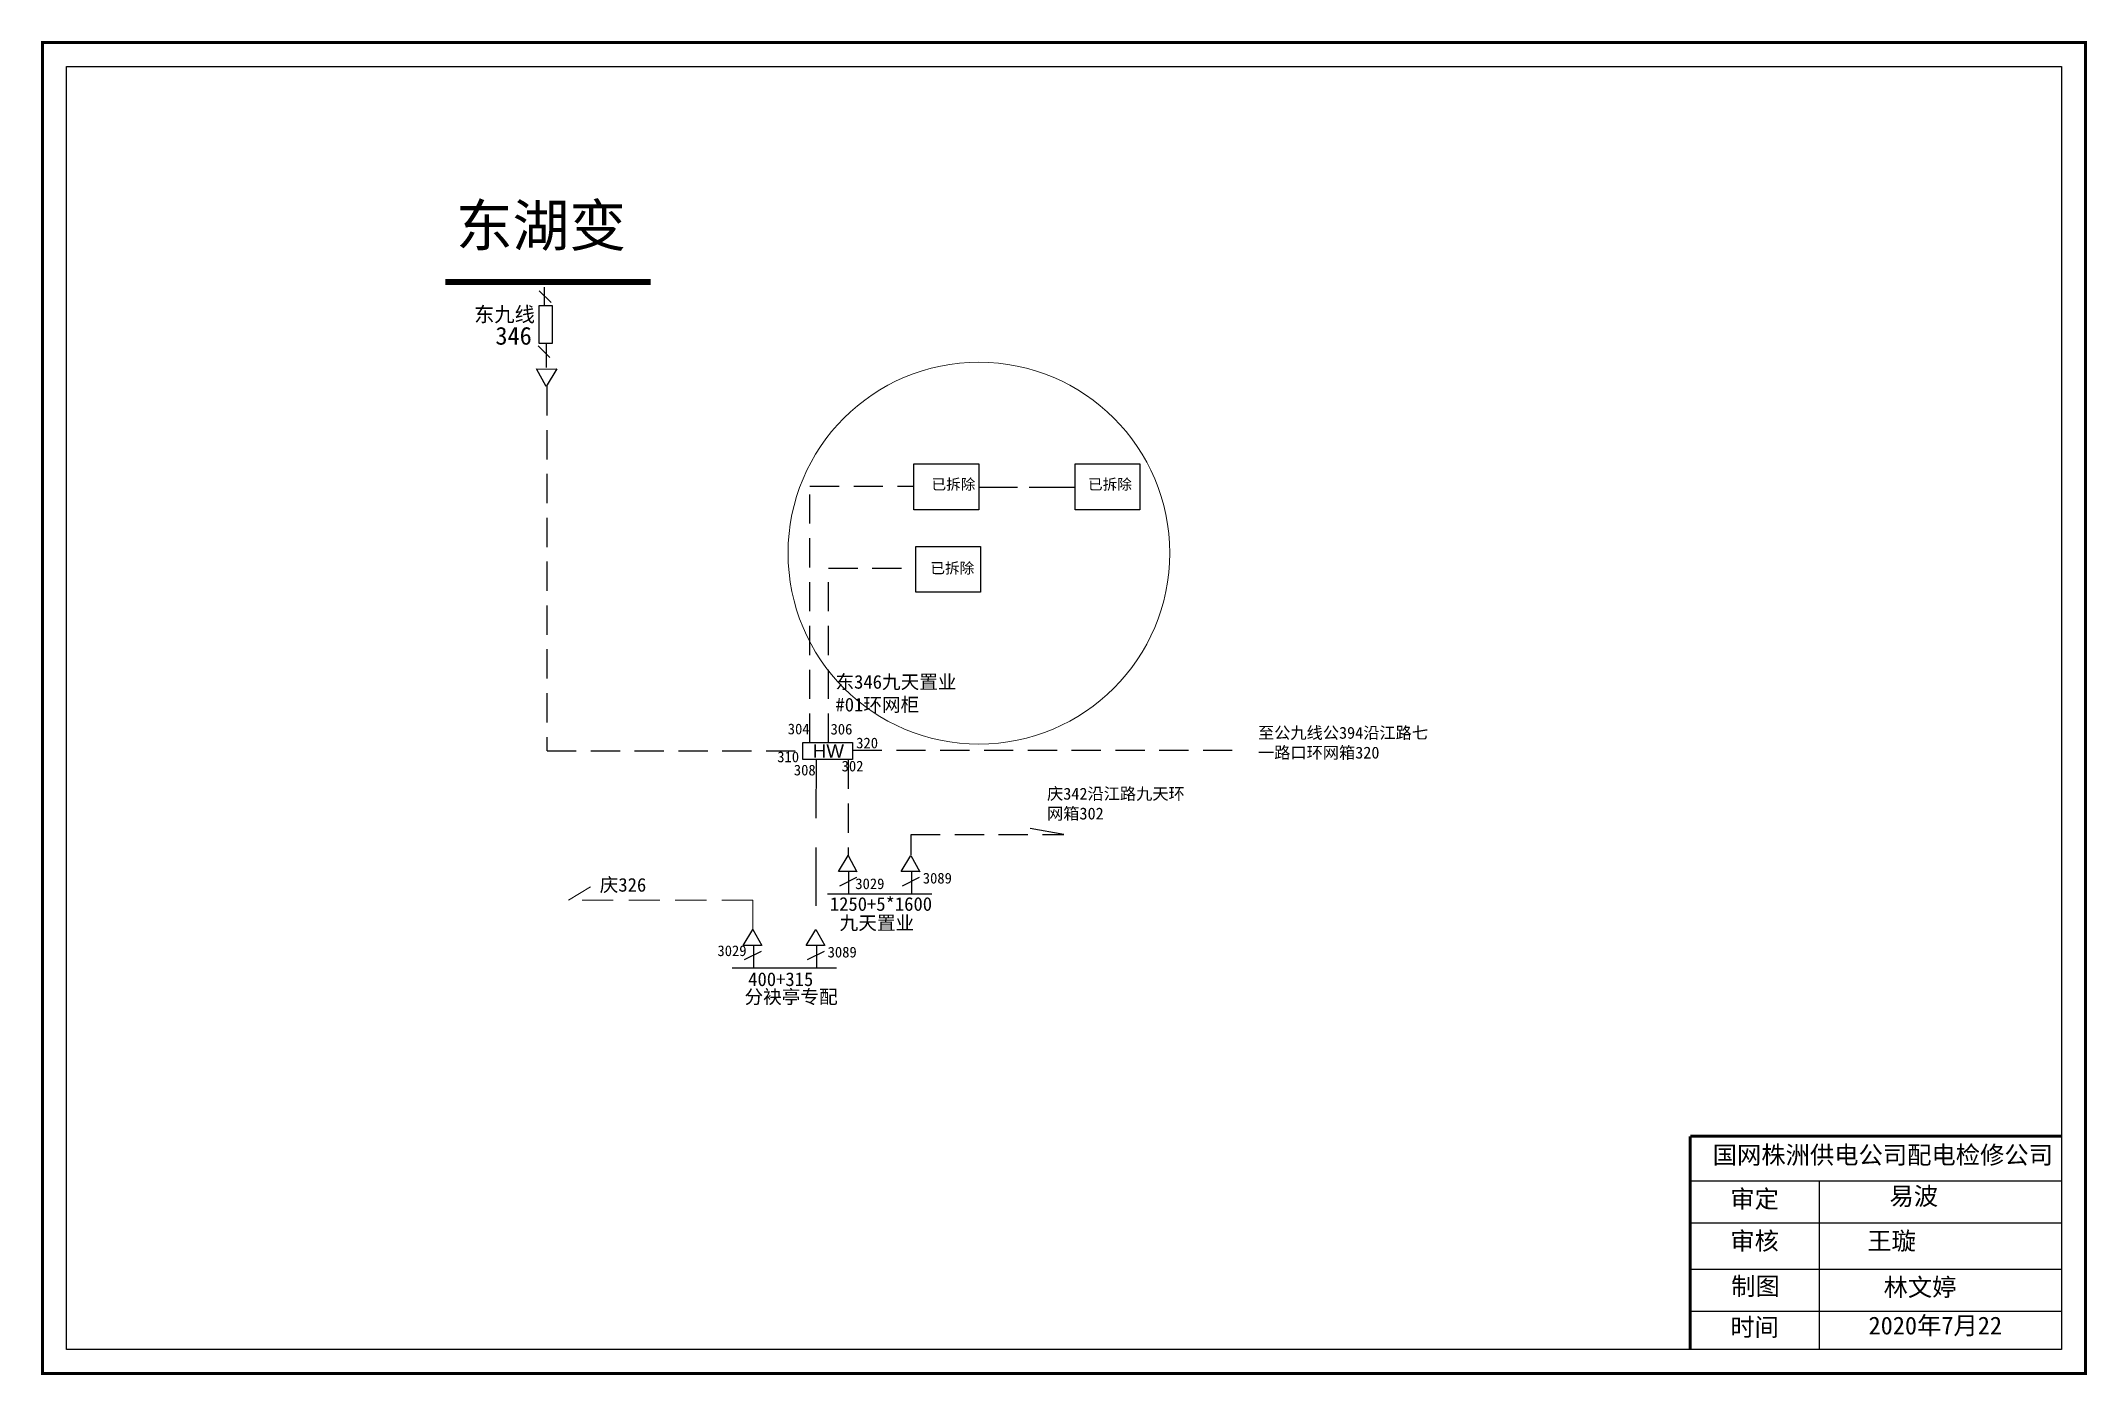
# Model space of a CAD drawing. Extents: x 0 to 344, y 0 to 224.
import ezdxf

# ---------------------------------------------------------------- set-up
doc = ezdxf.new("R2010")
doc.units = 0
doc.header["$LTSCALE"] = 0.774411
doc.linetypes.add('ACAD_ISO02W100', pattern=[15, 12, -3])
doc.linetypes.add('DASHED2', pattern=[9.525, 6.35, -3.175])
doc.layers.get('0').update_dxf_attribs({"linetype": 'CONTINUOUS'})
doc.layers.add('0-RefEdit0', color=7, linetype='CONTINUOUS')
doc.styles.add('SimSun_txtstyle_2.09_0_0', font='', dxfattribs={"height": 2.092507})
doc.styles.add('SimSun_txtstyle_2.30_0_0', font='', dxfattribs={"height": 2.3})
doc.styles.get("Standard").update_dxf_attribs({"font": '', "height": 2.5})
doc.styles.add('字体', font='simkai_0.ttf', dxfattribs={"height": 2.5})
doc.styles.add('楷体_GB2312_txtstyle_3.00_0_0', font='simkai_0.ttf', dxfattribs={"height": 3})
doc.styles.get('SimSun_txtstyle_2.09_0_0').set_extended_font_data('SimSun')
doc.styles.get('SimSun_txtstyle_2.30_0_0').set_extended_font_data('SimSun')
doc.styles.get('Standard').set_extended_font_data('SimSun')

msp = doc.modelspace()

# ---------------------------------------------------------------- linework, layer by layer
at = {"linetype": 'ACAD_ISO02W100'}
msp.add_line((84.52, 179.84), (84.52, 182.93), dxfattribs=at)
at = {"linetype": 'Continuous'}
for p, q in [((85.65, 180.34), (83.67, 182.32)), ((85.43, 171.11), (83.45, 173.09)), ((84.84, 173.37), (84.84, 169.41)), ((84.85, 166.22), (83.22, 169.17)), ((83.26, 169.15), (86.6, 169.17)), ((86.6, 169.17), (84.85, 166.22)), ((171.97, 90.84), (166.29, 91.88)), ((277.47, 32.59), (339.84, 32.59)), ((299.12, 32.58), (299.12, 4.25)), ((277.47, 25.49), (339.84, 25.49)), ((277.47, 17.73), (339.84, 17.73)), ((277.47, 10.63), (339.84, 10.63))]:
    msp.add_line(p, q, dxfattribs=at)
at = {"linetype": 'DASHED2'}
for p, q in [((84.94, 166.26), (84.94, 104.94)), ((129.22, 149.48), (146.7, 149.48)), ((129.22, 106.27), (129.22, 149.19)), ((132.35, 135.66), (147.11, 135.66)), ((132.35, 106.27), (132.35, 135.46)), ((84.97, 104.94), (127.9, 104.94)), ((135.66, 103.44), (135.65, 87.34)), ((136.41, 105.03), (201.56, 105.03)), ((146.25, 90.84), (171.97, 90.84))]:
    msp.add_line(p, q, dxfattribs=at)
at = {"color": 0, "linetype": 'Continuous'}
for p, q in [((134.02, 84.61), (135.65, 87.34)), ((135.65, 87.34), (137.15, 84.59)), ((144.61, 84.61), (146.24, 87.34)), ((146.24, 87.34), (147.74, 84.59)), ((137.11, 84.61), (134.02, 84.61)), ((147.7, 84.61), (144.61, 84.61)), ((118, 72.17), (119.64, 74.89)), ((119.64, 74.89), (121.13, 72.15)), ((128.59, 72.17), (130.23, 74.89)), ((130.23, 74.89), (131.72, 72.15)), ((121.1, 72.17), (118, 72.17)), ((131.69, 72.17), (128.59, 72.17))]:
    msp.add_line(p, q, dxfattribs=at)
at = {"color": 0, "linetype": 'DASHED2'}
for p, q in [((137.05, 83.61), (134.19, 82.18)), ((135.75, 84.65), (135.75, 80.88)), ((147.64, 83.61), (144.78, 82.18)), ((146.34, 84.65), (146.34, 80.88)), ((121.03, 71.17), (118.17, 69.74)), ((119.73, 72.21), (119.73, 68.43)), ((131.62, 71.17), (128.76, 69.74)), ((130.32, 72.21), (130.32, 68.43))]:
    msp.add_line(p, q, dxfattribs=at)
at = {"linetype": 'Continuous', "const_width": 0.5}
msp.add_lwpolyline([(0.01, 224.11), (343.99, 224.11), (343.99, 0.15), (0.01, 0.15)], close=True, dxfattribs=at)
at = {"linetype": 'Continuous'}
for points in [[(4.06, 220.07), (339.94, 220.07), (339.94, 4.19), (4.06, 4.19)], [(128.05, 106.31), (136.37, 106.31), (136.37, 103.44), (128.05, 103.44)]]:
    msp.add_lwpolyline(points, close=True, dxfattribs=at)
for points, const_width in [([(102.42, 183.82), (67.87, 183.83)], 1), ([(277.44, 40.09), (277.44, 4.36)], 0.5), ([(277.47, 40.09), (339.84, 40.09)], 0.5)]:
    msp.add_lwpolyline(points, dxfattribs=dict(at, const_width=const_width))
at = {"linetype": 'ACAD_ISO02W100'}
msp.add_lwpolyline([(85.84, 173.44), (83.63, 173.44), (83.63, 179.84), (85.84, 179.84)], close=True, dxfattribs=at)
at = {"color": 0, "linetype": 'Continuous'}
for points in [[(157.66, 153.2), (157.66, 145.5), (146.74, 145.5), (146.74, 153.2)], [(184.79, 153.2), (184.79, 145.5), (173.88, 145.5), (173.88, 153.2)], [(157.96, 139.33), (157.96, 131.64), (147.05, 131.64), (147.05, 139.33)]]:
    msp.add_lwpolyline(points, close=True, dxfattribs=at)
at = {"color": 7, "linetype": 'DASHED2', "lineweight": 0, "ltscale": 1.063583}
msp.add_lwpolyline([(119.64, 74.89), (119.64, 79.82), (88.56, 79.82), (92.29, 82.03)], dxfattribs=at)
at = {"color": 12, "linetype": 'Continuous', "lineweight": 0, "ltscale": 2.17157, "true_color": 0xc00000}
msp.add_circle((157.67, 138.19), 32.13, dxfattribs=at)
at = {"layer": '0-RefEdit0', "color": 0, "linetype": 'ByBlock', "ltscale": 2}
for p, q in [((157.79, 149.26), (164.16, 149.26)), ((166.16, 149.26), (173.81, 149.26))]:
    msp.add_line(p, q, dxfattribs=at)
at = {"layer": '0-RefEdit0', "color": 0, "linetype": 'DASHED2', "ltscale": 2}
msp.add_line((130.26, 103.44), (130.21, 74.95), dxfattribs=at)
at = {"layer": '0-RefEdit0', "color": 0, "ltscale": 2}
for p, q in [((146.23, 90.86), (146.23, 87.4)), ((132.18, 80.86), (149.75, 80.86)), ((116.16, 68.41), (133.73, 68.41))]:
    msp.add_line(p, q, dxfattribs=at)

# ---------------------------------------------------------------- texts
at = {"color": 7, "linetype": 'Continuous', "attachment_point": 1}
for s, insert, char_height, width, style in [('东湖变', (69.62, 196.82), 7, 132.2648, '字体'), ('{\\H0.8602x;308}', (126.52, 102.59), 2.0925, 3.3635, 'SimSun_txtstyle_2.09_0_0')]:
    msp.add_mtext(s, dxfattribs=dict(at, insert=insert, char_height=char_height, width=width, style=style))
at = {"linetype": 'Continuous', "attachment_point": 1}
for s, insert, char_height, width, style in [('东九线', (72.69, 179.61), 2.5, 17.5797, '字体'), ('国网株洲供电公司配电检修公司', (281.21, 38.43), 3, 82.0179, '字体'), ('审定', (284.17, 31.03), 3, 23.4615, '字体'), ('{\\fSimSun|b0|i0|c134|p2;易波}', (310.97, 31.51), 3, 23.4615, '字体'), ('审核', (284.17, 23.96), 3, 23.4615, '字体'), ('{\\fSimSun|b0|i0|c134|p2;王璇}', (307.23, 23.97), 3, 33.0539, '字体'), ('制图', (284.33, 16.34), 3, 23.4615, '字体'), ('{\\fSimSun|b0|i0|c134|p2;林文婷}', (309.98, 16.19), 3, 23.4615, '楷体_GB2312_txtstyle_3.00_0_0'), ('时间', (284.17, 9.46), 3, 23.4615, '字体'), ('2020{\\fSimSun|b0|i0|c134|p2;年}7{\\fSimSun|b0|i0|c134|p2;月22}', (307.45, 9.73), 3, 25.9948, '楷体_GB2312_txtstyle_3.00_0_0')]:
    msp.add_mtext(s, dxfattribs=dict(at, insert=insert, char_height=char_height, width=width, style=style))
at = {"linetype": 'Continuous', "insert": (76.28, 176.26), "char_height": 3, "width": 6.7865, "attachment_point": 1}
msp.add_mtext('346', dxfattribs=at)
at = {"color": 0, "linetype": 'Continuous', "char_height": 2.0925, "attachment_point": 1}
for s, insert, width in [('{\\H0.8602x;\\C1;已拆除}', (149.71, 150.67), 7.9578), ('{\\H0.8602x;\\C1;已拆除}', (176.06, 150.67), 7.9578), ('{\\H0.8602x;\\C1;已拆除}', (149.52, 136.57), 7.9578), ('{\\H0.8602x;304}', (125.5, 109.51), 3.3635), ('{\\H0.8602x;306}', (132.7, 109.47), 3.3635), ('{\\H0.8602x;320}', (137.02, 107.15), 3.3635), ('{\\H0.8602x;310}', (123.73, 104.81), 3.3635), ('{\\H0.8602x;302}', (134.57, 103.26), 3.3635), ('{\\H0.8602x;3029}', (136.87, 83.46), 3.3635), ('{\\H0.8602x;3089}', (148.23, 84.4), 3.3635), ('{\\H0.8602x;3029}', (113.66, 72.19), 3.3635), ('{\\H0.8602x;3089}', (132.21, 71.96), 3.3635)]:
    msp.add_mtext(s, dxfattribs=dict(at, insert=insert, width=width))
at = {"color": 7, "char_height": 2.3, "attachment_point": 1}
for s, insert, width in [('东346九天置业#01环网柜', (133.53, 117.68), 23.844), ('1250+5*1600', (132.58, 80.31), 14.971), ('九天置业', (134.23, 77.13), 14.971)]:
    msp.add_mtext(s, dxfattribs=dict(at, insert=insert, width=width))
at = {"char_height": 2, "attachment_point": 1, "style": '字体'}
for s, insert, width in [('{\\fSimSun|b0|i0|c134|p2;至公九线公394沿江路七一路口环网箱320}', (204.66, 108.96), 28.96), ('{\\fSimSun|b0|i0|c134|p2;庆}342{\\fSimSun|b0|i0|c134|p2;沿江路九天环网箱302}', (169.15, 98.71), 23.1571)]:
    msp.add_mtext(s, dxfattribs=dict(at, insert=insert, width=width))
at = {"color": 0, "insert": (129.7, 106.04), "char_height": 2.2646, "width": 16.4706, "attachment_point": 1, "style": '字体'}
msp.add_mtext('{\\fArial|b0|i0|c0|p32;HW}', dxfattribs=at)
at = {"color": 7, "char_height": 2.3, "width": 14.971, "attachment_point": 1, "style": 'SimSun_txtstyle_2.30_0_0'}
for s, insert in [('庆326', (93.84, 83.53)), ('400+315', (118.84, 67.65)), ('分袂亭专配', (118.22, 64.69))]:
    msp.add_mtext(s, dxfattribs=dict(at, insert=insert))

doc.saveas('drawing.dxf')
